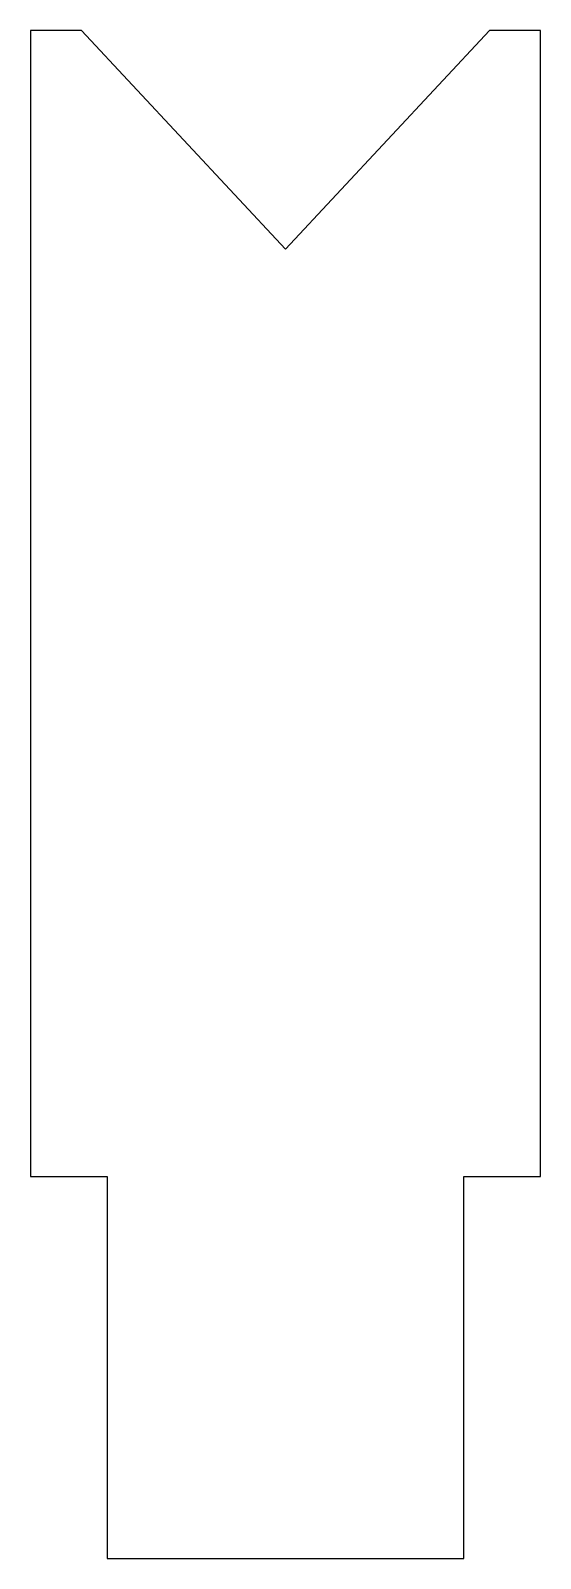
# Model space of a CAD drawing. Extents: x -10 to 10, y -51.4 to 8.6.
import ezdxf

# ---------------------------------------------------------------- set-up
doc = ezdxf.new("R2010")
doc.units = 0

msp = doc.modelspace()

# ---------------------------------------------------------------- linework, layer by layer
at = {"color": 7, "linetype": 'CONTINUOUS'}
for p, q in [((-8, 8.579), (-10, 8.579)), ((-10, 8.579), (-10, -36.421)), ((0, 0), (-8, 8.579)), ((8, 8.579), (0, 0)), ((10, 8.579), (8, 8.579)), ((10, -36.421), (10, 8.579)), ((-10, -36.421), (-7, -36.421)), ((-7, -36.421), (-7, -51.421)), ((7, -51.421), (7, -36.421)), ((7, -36.421), (10, -36.421)), ((-7, -51.421), (7, -51.421))]:
    msp.add_line(p, q, dxfattribs=at)

doc.saveas('drawing.dxf')
